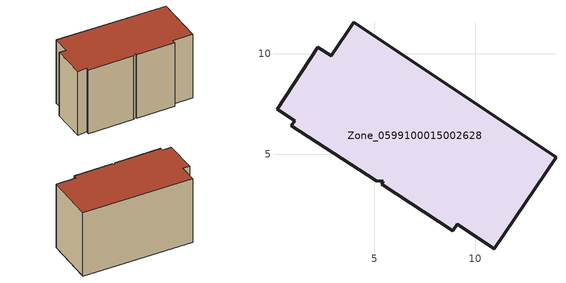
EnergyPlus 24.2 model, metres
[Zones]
Zone_0599100015002628
 floor ground (C_G): 0.16,7.24 2.19,10.33 2.86,9.89 3.96,11.57 14.01,4.85 10.95,0.31 9.12,1.53 8.9,1.2 5.36,3.5 5.45,3.65 5.08,3.68 0.87,6.43 1.04,6.68 z0.74
 wall outside (C_F): 2.86,9.89 2.19,10.33 0.16,7.24 1.04,6.68 0.87,6.43 5.08,3.68 5.45,3.65 5.36,3.5 8.9,1.2 9.12,1.53 10.95,0.31 14.01,4.85 3.96,11.57 2.86,9.89 z0.74:8.26
 roof outside (C_R): 2.19,10.33 0.16,7.24 1.04,6.68 0.87,6.43 5.08,3.68 5.45,3.65 5.36,3.5 8.9,1.2 9.12,1.53 10.95,0.31 14.01,4.85 3.96,11.57 2.86,9.89 z8.26
[BUILDING]
Pand.0599100015002628: North Axis=0; Terrain=City; Loads Convergence Tolerance Value=0.04; Temperature Convergence Tolerance Value=0.4; Solar Distribution=FullExterior; Maximum Number of Warmup Days=25; Minimum Number of Warmup Days=1
[Site:Location]
Rotterdam.The.Hague.AP_ZH_NLD Design_Conditions: Latitude=51.96; Longitude=4.45; Time Zone=1; Elevation=-4.5
[SITE:GROUNDTEMPERATURE:BUILDINGSURFACE]
18, 18, 18, 18, 18, 18, 18, 18, 18, 18, 18, 18
[MATERIAL] Thermal Absorptance=0.9; Solar Absorptance=0.7; Visible Absorptance=0.7
Name | Roughness | Thickness | Conductivity | Density | Specific Heat
G.TC.1965-1974 | MediumSmooth | 0.15 | 0.882353 | 540 | 1210
F.TC.1965-1974 | Rough | 0.3 | 0.697674 | 1920 | 840
R.TC.1965-1974 | MediumRough | 0.2 | 0.232558 | 1500 | 1000
[CONSTRUCTION]
C_G: G.TC.1965-1974
C_F: F.TC.1965-1974
C_R: R.TC.1965-1974
[ZONE]
Zone_0599100015002628: Type=1; Multiplier=1; Ceiling Height=Autocalculate; Volume=Autocalculate; Floor Area=autocalculate; Part of Total Floor Area=Yes
[ZONEINFILTRATION:DESIGNFLOWRATE]
Infil_Zone_0599100015002628: Zone or ZoneList or Space or SpaceList=Zone_0599100015002628; Schedule=AlwaysOn; Design Flow Rate Calculation Method=Flow/Area; Flow Rate per Floor Area=0.003; Constant Term Coefficient=1; Temperature Term Coefficient=0; Velocity Term Coefficient=0; Velocity Squared Term Coefficient=0
[HVACTEMPLATE:ZONE:IDEALLOADSAIRSYSTEM]
Zone_0599100015002628: Maximum Heating Supply Air Temperature=50; Minimum Cooling Supply Air Temperature=13; Maximum Heating Supply Air Humidity Ratio=0.0156; Minimum Cooling Supply Air Humidity Ratio=0.0077; Heating Limit=NoLimit; Cooling Limit=NoLimit; Dehumidification Control Type=ConstantSensibleHeatRatio; Cooling Sensible Heat Ratio=0.7; Dehumidification Setpoint=60; Humidification Control Type=None; Humidification Setpoint=30; Outdoor Air Method=None; Outdoor Air Flow Rate per Person=0.00944; Outdoor Air Flow Rate per Zone Floor Area=0; Outdoor Air Flow Rate per Zone=0; Demand Controlled Ventilation Type=None; Outdoor Air Economizer Type=NoEconomizer; Heat Recovery Type=None; Sensible Heat Recovery Effectiveness=0.7; Latent Heat Recovery Effectiveness=0.65
[ZONECONTROL:THERMOSTAT]
ThermostatControl_Zone_0599100015002628: Zone or ZoneList=Zone_0599100015002628; Control Type Schedule=DualSetpointControlType; Control 1=Thermostat_Zone_0599100015002628; Temperature Difference Between Cutout And Setpoint=0
[THERMOSTATSETPOINT:DUALSETPOINT]
Thermostat_Zone_0599100015002628: Heating Setpoint Temperature Schedule=HeatingSetpoint_Zone_0599100015002628; Cooling Setpoint Temperature Schedule=CoolingSetpoint_Zone_0599100015002628
[SCHEDULE:COMPACT]
HeatingSetpoint_Zone_0599100015002628: Through: 12/31, For: AllDays, Until: 24:00, 21
CoolingSetpoint_Zone_0599100015002628: Through: 12/31, For: AllDays, Until: 24:00, 24
DualSetpointControlType: Through: 12/31, For: AllDays, Until: 24:00, 4
AlwaysOn: Through: 12/31, For: AllDays, Until: 24:00, 1
